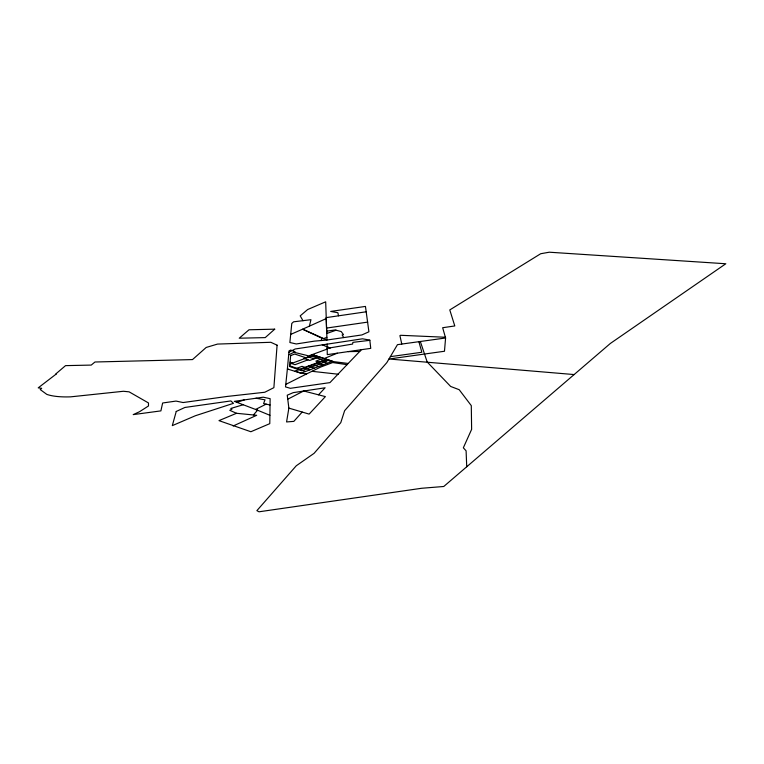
<?xml version="1.0" encoding="UTF-8"?>
<svg xmlns="http://www.w3.org/2000/svg" width="764" height="764" viewBox="0 0 764 764"><rect width="100%" height="100%" fill="white"/><g stroke="black" fill="none" stroke-linecap="round" stroke-linejoin="round"><path stroke-width="1.15" d="M253.428 414.967L257.573 410.211L234.309 401.358L263.217 397.184L270.131 398.665L269.787 423.648L250.869 431.736L218.962 420.63L236.515 413.286L256.694 415.291L233.144 425.987M309.391 326.142L310.948 319.696L293.586 321.816L291.781 323.439L289.871 342.511L296.27 343.962L314.567 341.116L326.992 340.028L361.907 334.938L368.907 331.796L365.459 306.421L330.678 311.425L337.898 312.734L338.49 315.818M288.677 354.916L287.379 368.964L300.825 373.157L306.612 373.911L320.708 367.045L332.703 362.556L347.057 364.657L361.41 349.692L370.75 348.365L369.805 340.076L362.48 338.805L295.114 348.995L288.935 352.233L288.677 354.916L295.076 351.707L290.74 350.046L289.069 350.819L288.935 352.233M347.057 364.657L329.943 382.621L290.33 388.313L285.516 386.909L287.359 369.146L288.467 369.308M318.531 394.826L325.111 387.787L293.233 392.639L287.245 395.198L288.868 408.11L286.576 421.948L293.844 421.375L302.181 412.054M321.186 340.563L321.778 338.146L302.62 329.188L290.626 334.431M574.127 374.561L388.952 359.004L444.476 351.249L445.584 337.994L442.662 327.718L454.79 325.951L449.786 309.926L540.692 253.734L549.278 252.206L725.8 263.761L610.35 343.456L443.769 486.487L421.652 488.272L259.006 511.794L256.876 510.658L296.26 465.782L314.08 453.338L340.773 422.664L344.621 410.688L386.804 362.652L397.461 344.659L445.584 337.994L445.374 337.249L400.603 335.291L399.916 335.625L401.778 344.067M288.009 399.066L303.7 390.977L325.388 396.611L309.124 414.107L288.868 408.11M285.784 384.397L306.612 373.911M270.045 404.996L266.168 404.137L255.644 409.418L269.931 415.31M326.18 318.617L302.62 329.188L326.992 340.028L325.684 301.809L307.672 309.525L300.204 315.857L303.002 320.737M348.174 363.454L333.496 361.62L312.247 354.572L324.194 358.526L337.344 353.178M326.877 337.316L323.172 338.796L321.778 338.146M296.804 368.286L301.981 366.348L305.562 367.589M320.87 359.252L315.876 361.124L319.591 362.375M289.9 364.084L304.502 358.65M308.026 359.834L295.019 364.695L291.514 363.483M324.633 360.503L300.338 369.528L289.747 365.822M327.193 349.072L308.694 355.881L293.92 352.261M336.093 330.21L326.715 333.515L326.142 317.623L366.262 311.779M237.06 402.284L244.299 399.916M327.173 348.346L352.615 344.058L352.873 342.358L369.843 340.324M243.344 404.7L230.814 408.453L231.989 409.112L229.773 410.316L236.515 413.286M326.639 331.175L335.062 329.943L341.164 331.538L343.494 334.632L342.129 334.899L343.714 337.592M326.534 328.071L367.723 322.112M361.41 349.692L327.278 354.639L327.107 343.972M390.366 356.654L421.833 352.261L418.901 341.699L420.334 341.498L427.191 362.002L450.655 386.45L459.193 389.707L471.292 405.636L471.627 429.358L463.337 447.809L466.097 450.836L466.728 466.775M348.193 351.612L359.748 351.44M311.951 371.304L338.261 374.226M255.959 398.235L265.012 399.83L263.58 403.554L266.168 404.137M324.194 358.526L333.496 361.62M308.178 356.845L314.08 358.822M321.243 361.219L327.278 363.244M316.926 362.843L322.952 364.886M312.591 364.476L318.607 366.529M308.236 366.118L314.243 368.181M290.062 362.212L292.574 363.081M303.862 367.761L309.859 369.843M299.469 369.413L305.457 371.514M322.265 344.774L329.169 347.716M327.154 346.818L330.249 348.203M277.093 345.175L273.884 387.654L264.774 392.257L227.175 396.44L183.102 402.542L176.016 401.081L162.637 402.991L160.898 410.879L133.203 414.613L139.468 411.748L148.483 405.98L148.474 402.943L129.097 391.837L123.405 391.273L70.584 396.85A57.672 17.4 -11.9 0 1 46.795 394.377L40.234 389.573L41.695 388.313L38.2 387.864L56.498 373.825L55.925 373.835L65.542 365.631L91.231 365.087L94.965 362.002L192.509 359.586L206.184 347.458L217.52 344.077L270.828 342.291L277.093 345.175M290.645 355.575L289.68 366.491L301.79 370.731L326.877 361.257L311.445 356.11L306.421 357.972L294.77 354.047L290.645 355.575M176.236 411.462L172.311 425.634L195.326 415.759L233.459 403.335L230.89 400.928L184.898 407.46L176.236 411.462M274.725 329.169L265.232 337.612L239.247 338.204L249.016 329.781L274.725 329.169M331.595 361.611L301.035 373.185L295.066 371.075L325.54 359.605L331.595 361.611M318.359 357.218L309.773 360.427L303.891 358.44L312.457 355.25L318.359 357.218"/></g></svg>
